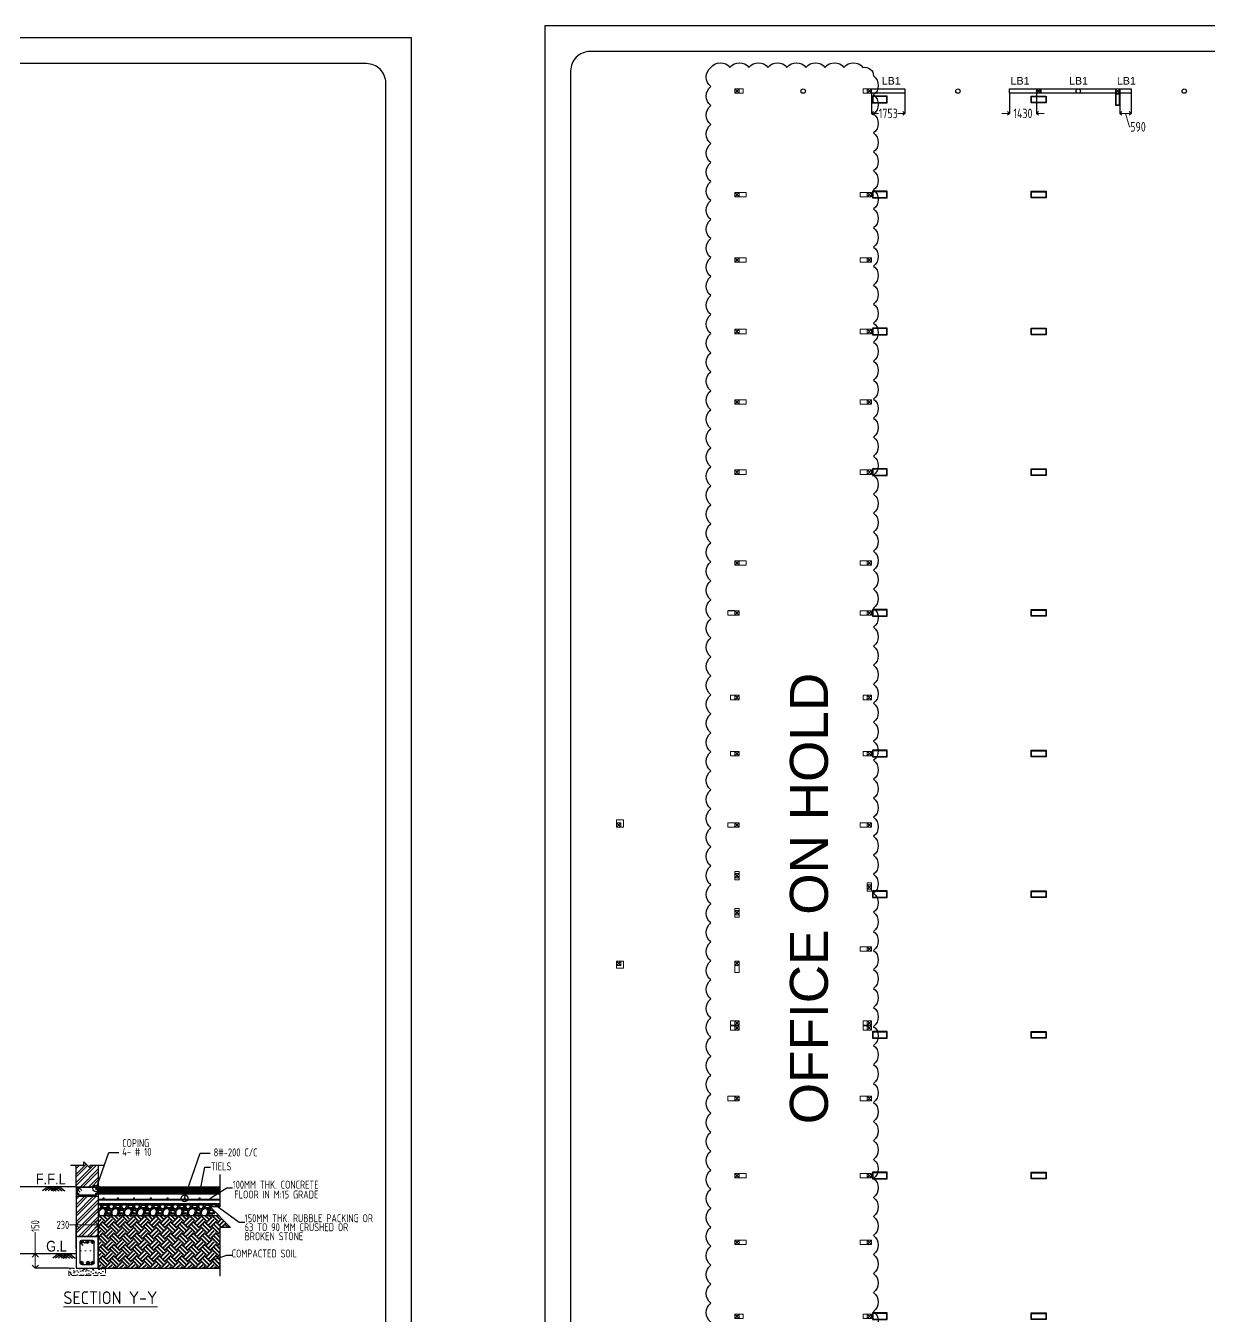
# Model space of a CAD drawing. Header units: inches. Extents: x -605 to 2991212, y -2872845 to 0.
# Drawn here: x 2567494 to 2629771, y -2684434 to -2616552 of the extents above; entities that cross this region are included whole.
import ezdxf
from ezdxf.enums import TextEntityAlignment as Align

# ---------------------------------------------------------------- set-up
doc = ezdxf.new("R2010")
doc.units = ezdxf.units.IN
doc.header["$LTSCALE"] = 600
doc.header["$MEASUREMENT"] = 0
doc.linetypes.add('DOT', pattern=[0.25, 0, -0.25])
doc.linetypes.add('HIDDEN', pattern=[0.375, 0.25, -0.125])
for name, color, linetype, lineweight in [('DIM', 251, 'Continuous', 0), ('L3', 3, 'Continuous', 25), ('L4', 4, 'Continuous', 30), ('L5', 10, 'Continuous', 40), ('PILE CAP', 3, 'Continuous', 25), ('PV_MASONRY', 10, 'Continuous', 0), ('rDIMension', 1, 'Continuous', 18), ('rPCC DASH', 9, 'HIDDEN', 15), ('rRCC 1', 3, 'Continuous', 25), ('rRCC 2', 40, 'Continuous', 15), ('rREINF 1', 1, 'Continuous', 25), ('rREINF 2', 4, 'Continuous', 25), ('rSHEET', 2, 'Continuous', 30), ('rTEXT 5', 6, 'Continuous', 40), ('TEXT7', 7, 'Continuous', 30), ('WALLS', 7, 'Continuous', 30)]:
    doc.layers.add(name, color=color, linetype=linetype, lineweight=lineweight)
doc.styles.add('DIM', font='geniso.shx', dxfattribs={"width": 0.85})
doc.styles.add('ROMANS', font='arial.ttf')
doc.styles.get("Standard").update_dxf_attribs({"font": 'arial.ttf'})
doc.styles.add('TEXT5', font='geniso.shx')
doc.dimstyles.new('DST-25$7', dxfattribs={"dimscale": 150, "dimtxt": 2.25, "dimasz": 2, "dimexe": 1.5, "dimexo": 1, "dimgap": 1, "dimtad": 1, "dimdec": 0, "dimlfac": 0.25, "dimzin": 0, "dimdsep": 46, "dimtxsty": 'ROMANS', "dimblk": 'DOT', "dimcen": 0.09, "dimdle": 1, "dimclrd": 1, "dimclre": 1, "dimclrt": 7, "dimadec": 0, "dimazin": 0, "dimtfac": 1, "dimtdec": 0, "dimtmove": 0, "dimatfit": 3, "dimfxl": 1, "dimtolj": 1, "dimtzin": 0, "dimarcsym": 0})
doc.dimstyles.new('ST-100', dxfattribs={"dimscale": 100, "dimtxt": 2.5, "dimasz": 2, "dimexe": 0.18, "dimexo": 0.0625, "dimgap": 0.2, "dimtad": 0, "dimdec": 0, "dimzin": 0, "dimdsep": 46, "dimtxsty": 'DIM', "dimblk": 'OPEN90', "dimcen": 0.09, "dimclrd": 256, "dimclrt": 7, "dimadec": 0, "dimazin": 0, "dimtfac": 1, "dimtdec": 0, "dimtofl": 0, "dimtmove": 0, "dimatfit": 3, "dimldrblk": 'OPEN90', "dimfxl": 1, "dimtolj": 1, "dimtzin": 0, "dimlwd": -1, "dimarcsym": 0})
doc.dimstyles.new('ST-25', dxfattribs={"dimscale": 100, "dimtxt": 2.5, "dimasz": 2, "dimexe": 0.18, "dimexo": 0.0625, "dimgap": 0.2, "dimtad": 0, "dimdec": 0, "dimlfac": 0.25, "dimzin": 0, "dimdsep": 46, "dimtxsty": 'DIM', "dimblk": 'OPEN90', "dimcen": 0.09, "dimclrd": 256, "dimclrt": 7, "dimadec": 0, "dimazin": 0, "dimtfac": 1, "dimtdec": 0, "dimtofl": 0, "dimtmove": 0, "dimatfit": 3, "dimldrblk": 'OPEN90', "dimfxl": 1, "dimtolj": 1, "dimtzin": 0, "dimlwd": -1, "dimarcsym": 0})

# ---------------------------------------------------------------- blocks, each defined once
blk = doc.blocks.new('CCGE4RC G')
at = {"color": 3, "linetype": 'ByBlock'}
for points in [[(2419338, -2479682), (2420108, -2479682), (2420108, -2479332), (2419338, -2479332)], [(2427683, -2479332), (2428483, -2479332), (2428483, -2479682), (2427683, -2479682)], [(2432118, -2479207), (2432118, -2479807), (2432368, -2479807), (2432368, -2479207)], [(2419338, -2484682), (2420108, -2484682), (2420108, -2484332), (2419338, -2484332)], [(2427683, -2484332), (2428483, -2484332), (2428483, -2484682), (2427683, -2484682)], [(2419338, -2491888), (2420108, -2491888), (2420108, -2491538), (2419338, -2491538)], [(2427683, -2491538), (2428483, -2491538), (2428483, -2491888), (2427683, -2491888)], [(2419338, -2499288), (2420108, -2499288), (2420108, -2498938), (2419338, -2498938)], [(2427683, -2498938), (2428483, -2498938), (2428483, -2499288), (2427683, -2499288)], [(2419338, -2506688), (2420108, -2506688), (2420108, -2506338), (2419338, -2506338)], [(2427683, -2506338), (2428483, -2506338), (2428483, -2506688), (2427683, -2506688)], [(2419338, -2514088), (2420108, -2514088), (2420108, -2513738), (2419338, -2513738)], [(2427683, -2513738), (2428483, -2513738), (2428483, -2514088), (2427683, -2514088)], [(2419338, -2521488), (2420108, -2521488), (2420108, -2521138), (2419338, -2521138)], [(2427683, -2521138), (2428483, -2521138), (2428483, -2521488), (2427683, -2521488)], [(2419338, -2528888), (2420108, -2528888), (2420108, -2528538), (2419338, -2528538)], [(2427683, -2528538), (2428483, -2528538), (2428483, -2528888), (2427683, -2528888)], [(2419338, -2536288), (2420108, -2536288), (2420108, -2535938), (2419338, -2535938)], [(2427683, -2535938), (2428483, -2535938), (2428483, -2536288), (2427683, -2536288)], [(2419338, -2543688), (2420108, -2543688), (2420108, -2543338), (2419338, -2543338)], [(2427683, -2543338), (2428483, -2543338), (2428483, -2543688), (2427683, -2543688)]]:
    blk.add_lwpolyline(points, close=True, dxfattribs=at)
at = {"color": 2, "linetype": 'ByBlock'}
for points in [[(2419363, -2479657), (2420083, -2479657), (2420083, -2479357), (2419363, -2479357)], [(2427708, -2479357), (2428458, -2479357), (2428458, -2479657), (2427708, -2479657)], [(2432143, -2479232), (2432143, -2479782), (2432343, -2479782), (2432343, -2479232)], [(2419363, -2484657), (2420083, -2484657), (2420083, -2484357), (2419363, -2484357)], [(2427708, -2484357), (2428458, -2484357), (2428458, -2484657), (2427708, -2484657)], [(2419363, -2491863), (2420083, -2491863), (2420083, -2491563), (2419363, -2491563)], [(2427708, -2491563), (2428458, -2491563), (2428458, -2491863), (2427708, -2491863)], [(2419363, -2499263), (2420083, -2499263), (2420083, -2498963), (2419363, -2498963)], [(2427708, -2498963), (2428458, -2498963), (2428458, -2499263), (2427708, -2499263)], [(2419363, -2506663), (2420083, -2506663), (2420083, -2506363), (2419363, -2506363)], [(2427708, -2506363), (2428458, -2506363), (2428458, -2506663), (2427708, -2506663)], [(2419363, -2514063), (2420083, -2514063), (2420083, -2513763), (2419363, -2513763)], [(2427708, -2513763), (2428458, -2513763), (2428458, -2514063), (2427708, -2514063)], [(2419363, -2521463), (2420083, -2521463), (2420083, -2521163), (2419363, -2521163)], [(2427708, -2521163), (2428458, -2521163), (2428458, -2521463), (2427708, -2521463)], [(2419363, -2528863), (2420083, -2528863), (2420083, -2528563), (2419363, -2528563)], [(2427708, -2528563), (2428458, -2528563), (2428458, -2528863), (2427708, -2528863)], [(2419363, -2536263), (2420083, -2536263), (2420083, -2535963), (2419363, -2535963)], [(2427708, -2535963), (2428458, -2535963), (2428458, -2536263), (2427708, -2536263)], [(2419363, -2543663), (2420083, -2543663), (2420083, -2543363), (2419363, -2543363)], [(2427708, -2543363), (2428458, -2543363), (2428458, -2543663), (2427708, -2543663)]]:
    blk.add_lwpolyline(points, close=True, dxfattribs=at)
at = {"color": 8, "linetype": 'ByBlock'}
for centre in [(2415688, -2479067), (2415688, -2479067), (2423833, -2479067), (2423833, -2479067), (2428083, -2479067), (2428083, -2479067), (2430163, -2479067), (2430163, -2479067), (2435743, -2479067), (2435743, -2479067)]:
    blk.add_circle(centre, 115, dxfattribs=at)
at = {"layer": 'PV_MASONRY'}
for p, q in [((2412318, -2520564), (2412088, -2520564)), ((2412318, -2522515), (2412088, -2522515))]:
    blk.add_line(p, q, dxfattribs=at)
at = {"layer": 'rRCC 2', "color": 6}
for p, q in [((2412088, -2478952), (2412318, -2479182)), ((2412088, -2479182), (2412318, -2478952)), ((2419288, -2478952), (2419058, -2479182)), ((2419288, -2479182), (2419058, -2478952)), ((2428198, -2478952), (2427968, -2479182)), ((2428198, -2479182), (2427968, -2478952)), ((2432358, -2478952), (2432128, -2479182)), ((2432358, -2479182), (2432128, -2478952)), ((2412088, -2484392), (2412318, -2484622)), ((2412088, -2484622), (2412318, -2484392)), ((2419288, -2484392), (2419058, -2484622)), ((2419288, -2484622), (2419058, -2484392)), ((2412088, -2487833), (2412318, -2488063)), ((2412088, -2488063), (2412318, -2487833)), ((2419288, -2487833), (2419058, -2488063)), ((2419288, -2488063), (2419058, -2487833)), ((2412088, -2491598), (2412318, -2491828)), ((2412088, -2491828), (2412318, -2491598)), ((2419288, -2491598), (2419058, -2491828)), ((2419288, -2491828), (2419058, -2491598)), ((2412088, -2495299), (2412318, -2495529)), ((2412088, -2495529), (2412318, -2495299)), ((2419288, -2495299), (2419058, -2495529)), ((2419288, -2495529), (2419058, -2495299)), ((2412088, -2498998), (2412318, -2499228)), ((2412088, -2499228), (2412318, -2498998)), ((2419288, -2498998), (2419058, -2499228)), ((2419288, -2499228), (2419058, -2498998)), ((2412088, -2503768), (2412318, -2503998)), ((2412088, -2503998), (2412318, -2503768)), ((2419288, -2503768), (2419058, -2503998)), ((2419288, -2503998), (2419058, -2503768)), ((2412088, -2506398), (2412318, -2506628)), ((2412088, -2506628), (2412318, -2506398)), ((2419288, -2506398), (2419058, -2506628)), ((2419288, -2506628), (2419058, -2506398)), ((2412088, -2510851), (2412318, -2511081)), ((2412088, -2511081), (2412318, -2510851)), ((2419288, -2510851), (2419058, -2511081)), ((2419288, -2511081), (2419058, -2510851)), ((2412088, -2513798), (2412318, -2514028)), ((2412088, -2514028), (2412318, -2513798)), ((2419288, -2513798), (2419058, -2514028)), ((2419288, -2514028), (2419058, -2513798)), ((2405858, -2517552), (2406088, -2517782)), ((2405858, -2517782), (2406088, -2517552)), ((2412088, -2517552), (2412318, -2517782)), ((2412088, -2517782), (2412318, -2517552)), ((2419288, -2517552), (2419058, -2517782)), ((2419288, -2517782), (2419058, -2517552)), ((2412318, -2520454), (2412088, -2520224)), ((2412088, -2520454), (2412318, -2520224)), ((2419288, -2521047), (2419058, -2520817)), ((2419058, -2521047), (2419288, -2520817)), ((2412318, -2522405), (2412088, -2522175)), ((2412088, -2522405), (2412318, -2522175)), ((2419288, -2524082), (2419058, -2524312)), ((2419288, -2524312), (2419058, -2524082)), ((2405858, -2525058), (2406088, -2524828)), ((2405858, -2524828), (2406088, -2525058)), ((2412318, -2524828), (2412088, -2525058)), ((2412088, -2524828), (2412318, -2525058)), ((2412088, -2527973), (2412318, -2528203)), ((2412088, -2528203), (2412318, -2527973)), ((2412088, -2528243), (2412318, -2528473)), ((2412088, -2528473), (2412318, -2528243)), ((2419288, -2527973), (2419058, -2528203)), ((2419288, -2528203), (2419058, -2527973)), ((2419288, -2528243), (2419058, -2528473)), ((2419288, -2528473), (2419058, -2528243)), ((2412088, -2531945), (2412318, -2532175)), ((2412088, -2532175), (2412318, -2531945)), ((2419288, -2531945), (2419058, -2532175)), ((2419288, -2532175), (2419058, -2531945)), ((2412088, -2535998), (2412318, -2536228)), ((2412088, -2536228), (2412318, -2535998)), ((2419288, -2535998), (2419058, -2536228)), ((2419288, -2536228), (2419058, -2535998)), ((2412088, -2539509), (2412318, -2539739)), ((2412088, -2539739), (2412318, -2539509)), ((2419288, -2539509), (2419058, -2539739)), ((2419288, -2539739), (2419058, -2539509)), ((2412088, -2543398), (2412318, -2543628)), ((2412088, -2543628), (2412318, -2543398)), ((2419288, -2543398), (2419058, -2543628)), ((2419288, -2543628), (2419058, -2543398))]:
    blk.add_line(p, q, dxfattribs=at)
for points in [[(2412088, -2479182), (2412088, -2478952), (2412538, -2478952), (2412538, -2479182)], [(2412088, -2478952), (2412318, -2478952), (2412318, -2479182), (2412088, -2479182)], [(2419288, -2479182), (2419288, -2478952), (2418838, -2478952), (2418838, -2479182)], [(2419288, -2478952), (2419058, -2478952), (2419058, -2479182), (2419288, -2479182)], [(2428198, -2478952), (2427968, -2478952), (2427968, -2479182), (2428198, -2479182)], [(2432358, -2478952), (2432128, -2478952), (2432128, -2479182), (2432358, -2479182)], [(2412088, -2484622), (2412088, -2484392), (2412688, -2484392), (2412688, -2484622)], [(2412088, -2484392), (2412318, -2484392), (2412318, -2484622), (2412088, -2484622)], [(2419288, -2484622), (2419288, -2484392), (2418688, -2484392), (2418688, -2484622)], [(2419288, -2484392), (2419058, -2484392), (2419058, -2484622), (2419288, -2484622)], [(2412088, -2488063), (2412088, -2487833), (2412688, -2487833), (2412688, -2488063)], [(2412088, -2487833), (2412318, -2487833), (2412318, -2488063), (2412088, -2488063)], [(2419288, -2488063), (2419288, -2487833), (2418688, -2487833), (2418688, -2488063)], [(2419288, -2487833), (2419058, -2487833), (2419058, -2488063), (2419288, -2488063)], [(2412088, -2491828), (2412088, -2491598), (2412688, -2491598), (2412688, -2491828)], [(2412088, -2491598), (2412318, -2491598), (2412318, -2491828), (2412088, -2491828)], [(2419288, -2491828), (2419288, -2491598), (2418688, -2491598), (2418688, -2491828)], [(2419288, -2491598), (2419058, -2491598), (2419058, -2491828), (2419288, -2491828)], [(2412088, -2495529), (2412088, -2495299), (2412688, -2495299), (2412688, -2495529)], [(2412088, -2495299), (2412318, -2495299), (2412318, -2495529), (2412088, -2495529)], [(2419288, -2495529), (2419288, -2495299), (2418688, -2495299), (2418688, -2495529)], [(2419288, -2495299), (2419058, -2495299), (2419058, -2495529), (2419288, -2495529)], [(2412088, -2499228), (2412088, -2498998), (2412688, -2498998), (2412688, -2499228)], [(2412088, -2498998), (2412318, -2498998), (2412318, -2499228), (2412088, -2499228)], [(2419288, -2499228), (2419288, -2498998), (2418688, -2498998), (2418688, -2499228)], [(2419288, -2498998), (2419058, -2498998), (2419058, -2499228), (2419288, -2499228)], [(2412088, -2503998), (2412088, -2503768), (2412688, -2503768), (2412688, -2503998)], [(2412088, -2503768), (2412318, -2503768), (2412318, -2503998), (2412088, -2503998)], [(2419288, -2503998), (2419288, -2503768), (2418688, -2503768), (2418688, -2503998)], [(2419288, -2503768), (2419058, -2503768), (2419058, -2503998), (2419288, -2503998)], [(2411718, -2506628), (2411718, -2506398), (2412318, -2506398), (2412318, -2506628)], [(2412088, -2506398), (2412318, -2506398), (2412318, -2506628), (2412088, -2506628)], [(2419288, -2506628), (2419288, -2506398), (2418688, -2506398), (2418688, -2506628)], [(2419288, -2506398), (2419058, -2506398), (2419058, -2506628), (2419288, -2506628)], [(2411868, -2511081), (2411868, -2510851), (2412318, -2510851), (2412318, -2511081)], [(2412088, -2510851), (2412318, -2510851), (2412318, -2511081), (2412088, -2511081)], [(2419288, -2511081), (2419288, -2510851), (2418838, -2510851), (2418838, -2511081)], [(2419288, -2510851), (2419058, -2510851), (2419058, -2511081), (2419288, -2511081)], [(2411868, -2514028), (2411868, -2513798), (2412318, -2513798), (2412318, -2514028)], [(2412088, -2513798), (2412318, -2513798), (2412318, -2514028), (2412088, -2514028)], [(2419288, -2514028), (2419288, -2513798), (2418838, -2513798), (2418838, -2514028)], [(2419288, -2513798), (2419058, -2513798), (2419058, -2514028), (2419288, -2514028)], [(2405858, -2517402), (2405858, -2517782), (2406238, -2517782), (2406238, -2517402)], [(2405858, -2517552), (2406088, -2517552), (2406088, -2517782), (2405858, -2517782)], [(2411718, -2517782), (2411718, -2517552), (2412318, -2517552), (2412318, -2517782)], [(2412088, -2517552), (2412318, -2517552), (2412318, -2517782), (2412088, -2517782)], [(2419288, -2517782), (2419288, -2517552), (2418688, -2517552), (2418688, -2517782)], [(2419288, -2517552), (2419058, -2517552), (2419058, -2517782), (2419288, -2517782)], [(2412088, -2520564), (2412318, -2520564), (2412318, -2520114), (2412088, -2520114)], [(2412318, -2520454), (2412318, -2520224), (2412088, -2520224), (2412088, -2520454)], [(2419058, -2520707), (2419288, -2520707), (2419288, -2521157), (2419058, -2521157)], [(2419288, -2521047), (2419288, -2520817), (2419058, -2520817), (2419058, -2521047)], [(2412088, -2522515), (2412318, -2522515), (2412318, -2522065), (2412088, -2522065)], [(2412318, -2522405), (2412318, -2522175), (2412088, -2522175), (2412088, -2522405)], [(2419288, -2524312), (2419288, -2524082), (2418688, -2524082), (2418688, -2524312)], [(2419288, -2524082), (2419058, -2524082), (2419058, -2524312), (2419288, -2524312)], [(2405858, -2525058), (2406088, -2525058), (2406088, -2524828), (2405858, -2524828)], [(2405858, -2525208), (2405858, -2524828), (2406238, -2524828), (2406238, -2525208)], [(2412088, -2524828), (2412318, -2524828), (2412318, -2525428), (2412088, -2525428)], [(2412318, -2524828), (2412318, -2525058), (2412088, -2525058), (2412088, -2524828)], [(2411868, -2528203), (2411868, -2527973), (2412318, -2527973), (2412318, -2528203)], [(2411868, -2528473), (2411868, -2528243), (2412318, -2528243), (2412318, -2528473)], [(2412088, -2527973), (2412318, -2527973), (2412318, -2528203), (2412088, -2528203)], [(2412088, -2528243), (2412318, -2528243), (2412318, -2528473), (2412088, -2528473)], [(2419288, -2528203), (2419288, -2527973), (2418838, -2527973), (2418838, -2528203)], [(2419288, -2528473), (2419288, -2528243), (2418838, -2528243), (2418838, -2528473)], [(2419288, -2527973), (2419058, -2527973), (2419058, -2528203), (2419288, -2528203)], [(2419288, -2528243), (2419058, -2528243), (2419058, -2528473), (2419288, -2528473)], [(2411718, -2532175), (2411718, -2531945), (2412318, -2531945), (2412318, -2532175)], [(2412088, -2531945), (2412318, -2531945), (2412318, -2532175), (2412088, -2532175)], [(2419288, -2532175), (2419288, -2531945), (2418688, -2531945), (2418688, -2532175)], [(2419288, -2531945), (2419058, -2531945), (2419058, -2532175), (2419288, -2532175)], [(2412088, -2536228), (2412088, -2535998), (2412688, -2535998), (2412688, -2536228)], [(2412088, -2535998), (2412318, -2535998), (2412318, -2536228), (2412088, -2536228)], [(2419288, -2536228), (2419288, -2535998), (2418688, -2535998), (2418688, -2536228)], [(2419288, -2535998), (2419058, -2535998), (2419058, -2536228), (2419288, -2536228)], [(2412088, -2539739), (2412088, -2539509), (2412688, -2539509), (2412688, -2539739)], [(2412088, -2539509), (2412318, -2539509), (2412318, -2539739), (2412088, -2539739)], [(2419288, -2539739), (2419288, -2539509), (2418688, -2539509), (2418688, -2539739)], [(2419288, -2539509), (2419058, -2539509), (2419058, -2539739), (2419288, -2539739)], [(2412088, -2543628), (2412088, -2543398), (2412538, -2543398), (2412538, -2543628)], [(2412088, -2543398), (2412318, -2543398), (2412318, -2543628), (2412088, -2543628)], [(2419288, -2543628), (2419288, -2543398), (2418838, -2543398), (2418838, -2543628)], [(2419288, -2543398), (2419058, -2543398), (2419058, -2543628), (2419288, -2543628)]]:
    blk.add_lwpolyline(points, close=True, dxfattribs=at)
at = {"layer": 'WALLS', "linetype": 'ByBlock'}
blk.add_line((2412088, -2506398), (2411718, -2506398), dxfattribs=at)
blk = doc.blocks.new('_Open90')
at = {"color": 0, "linetype": 'ByBlock', "lineweight": -2}
for p, q in [((0, 0), (-1, 0)), ((-0.5, 0.5), (0, 0)), ((0, 0), (-0.5, -0.5))]:
    blk.add_line(p, q, dxfattribs=at)
blk = doc.blocks.new('*D1942')
at = {"layer": 'Defpoints', "color": 0}
for p in [(2613589, -2347856), (2613084, -2348305), (2614133, -2348305)]:
    blk.add_point(p, dxfattribs=at)
at = {"layer": 'rDIMension'}
for p, q in [((2613084, -2347856), (2613084, -2347175)), ((2613084, -2348056), (2613084, -2348105))]:
    blk.add_line(p, q, dxfattribs=at)
at = {"layer": 'rDIMension', "color": 0, "lineweight": -2}
for p, q in [((2613583, -2347856), (2613066, -2347856)), ((2614127, -2348305), (2613066, -2348305))]:
    blk.add_line(p, q, dxfattribs=at)
at = {"layer": 'rDIMension', "xscale": 200, "yscale": 200, "zscale": 200}
for p, rotation in [((2613084, -2347856), 90), ((2613084, -2348305), 270)]:
    blk.add_blockref('_Open90', p, dxfattribs=dict(at, rotation=rotation))
at = {"layer": 'rDIMension', "color": 7, "insert": (2613084, -2346985), "char_height": 250, "attachment_point": 5, "rotation": 90, "style": 'DIM'}
blk.add_mtext('\\A1;150', dxfattribs=at)
blk = doc.blocks.new('*D1943')
at = {"layer": 'Defpoints', "color": 0}
for p in [(2614358, -2346948), (2614358, -2347692), (2615048, -2347692)]:
    blk.add_point(p, dxfattribs=at)
at = {"layer": 'rDIMension'}
for p, q in [((2614358, -2346948), (2614158, -2346948)), ((2614848, -2346948), (2614558, -2346948))]:
    blk.add_line(p, q, dxfattribs=at)
at = {"layer": 'rDIMension', "color": 0, "lineweight": -2}
for p, q in [((2614358, -2347686), (2614358, -2346930)), ((2615048, -2347686), (2615048, -2346930))]:
    blk.add_line(p, q, dxfattribs=at)
at = {"layer": 'rDIMension', "xscale": 200, "yscale": 200, "zscale": 200, "rotation": 180}
blk.add_blockref('_Open90', (2614358, -2346948), dxfattribs=at)
at = {"layer": 'rDIMension', "xscale": 200, "yscale": 200, "zscale": 200}
blk.add_blockref('_Open90', (2615048, -2346948), dxfattribs=at)
at = {"layer": 'rDIMension', "color": 7, "insert": (2613947, -2346948), "char_height": 250, "attachment_point": 5, "style": 'DIM'}
blk.add_mtext('\\A1;230', dxfattribs=at)
blk = doc.blocks.new('*D1944')
at = {"layer": 'Defpoints', "color": 0}
for p in [(2612208, -2345756), (2614358, -2345756), (2612425, -2347856)]:
    blk.add_point(p, dxfattribs=at)
at = {"layer": 'rDIMension', "color": 0, "lineweight": -2}
for p, q in [((2614352, -2345756), (2612190, -2345756)), ((2612419, -2347856), (2612190, -2347856))]:
    blk.add_line(p, q, dxfattribs=at)
at = {"layer": 'rDIMension'}
for p, q in [((2612208, -2345956), (2612208, -2346255)), ((2612208, -2347656), (2612208, -2347357))]:
    blk.add_line(p, q, dxfattribs=at)
at = {"layer": 'rDIMension', "xscale": 200, "yscale": 200, "zscale": 200}
for p, rotation in [((2612208, -2345756), 90), ((2612208, -2347856), 270)]:
    blk.add_blockref('_Open90', p, dxfattribs=dict(at, rotation=rotation))
at = {"layer": 'rDIMension', "color": 7, "insert": (2612208, -2346806), "char_height": 250, "attachment_point": 5, "rotation": 90, "style": 'DIM'}
blk.add_mtext('\\A1;AS REQD', dxfattribs=at)
blk = doc.blocks.new('_Dot')
at = {"color": 0, "linetype": 'ByBlock', "lineweight": -2}
blk.add_line((-0.5, 0), (-1, 0), dxfattribs=at)
at = {"color": 0, "linetype": 'ByBlock', "const_width": 0.5}
blk.add_lwpolyline([(-0.25, 0, 1), (0.25, 0, 1)], format="xyb", close=True, dxfattribs=at)
blk = doc.blocks.new('*D1949')
at = {"layer": 'Defpoints', "color": 0}
for p in [(2619253, -2620103), (2620683, -2620103), (2620683, -2621160)]:
    blk.add_point(p, dxfattribs=at)
at = {"layer": 'rDIMension', "color": 0, "linetype": 'ByBlock', "lineweight": -2}
for p, q in [((2619253, -2620103), (2619253, -2621160)), ((2620683, -2620103), (2620683, -2621160))]:
    blk.add_line(p, q, dxfattribs=at)
at = {"layer": 'rDIMension'}
for p, q in [((2619053, -2621160), (2618853, -2621160)), ((2620883, -2621160), (2621083, -2621160))]:
    blk.add_line(p, q, dxfattribs=at)
at = {"layer": 'rDIMension', "xscale": 200, "yscale": 200, "zscale": 200}
blk.add_blockref('_Open90', (2619253, -2621160), dxfattribs=at)
at = {"layer": 'rDIMension', "xscale": 200, "yscale": 200, "zscale": 200, "rotation": 180}
blk.add_blockref('_Open90', (2620683, -2621160), dxfattribs=at)
at = {"layer": 'rDIMension', "color": 7, "insert": (2619968, -2621160), "char_height": 500, "attachment_point": 5, "style": 'DIM'}
blk.add_mtext('\\A1;1430', dxfattribs=at)
blk = doc.blocks.new('*D1950')
at = {"layer": 'Defpoints', "color": 0}
for p in [(2625073, -2619873), (2625663, -2619873), (2625663, -2621160)]:
    blk.add_point(p, dxfattribs=at)
at = {"layer": 'rDIMension', "color": 0, "linetype": 'ByBlock', "lineweight": -2}
for p, q in [((2625073, -2619873), (2625073, -2621160)), ((2625663, -2619873), (2625663, -2621160))]:
    blk.add_line(p, q, dxfattribs=at)
at = {"layer": 'rDIMension'}
for p, q in [((2625273, -2621160), (2625463, -2621160)), ((2625580, -2621866), (2625368, -2621160)), ((2625620, -2621866), (2625580, -2621866))]:
    blk.add_line(p, q, dxfattribs=at)
at = {"layer": 'rDIMension', "xscale": 200, "yscale": 200, "zscale": 200, "rotation": 180}
blk.add_blockref('_Open90', (2625073, -2621160), dxfattribs=at)
at = {"layer": 'rDIMension', "xscale": 200, "yscale": 200, "zscale": 200}
blk.add_blockref('_Open90', (2625663, -2621160), dxfattribs=at)
at = {"layer": 'rDIMension', "color": 7, "insert": (2626023, -2621866), "char_height": 500, "attachment_point": 5, "style": 'DIM'}
blk.add_mtext('\\A1;590', dxfattribs=at)
blk = doc.blocks.new('*D1956')
at = {"layer": 'Defpoints', "color": 0}
for p in [(2612003, -2620103), (2613756, -2620103), (2612003, -2621160)]:
    blk.add_point(p, dxfattribs=at)
at = {"layer": 'rDIMension', "color": 0, "linetype": 'ByBlock', "lineweight": -2}
for p, q in [((2612003, -2620103), (2612003, -2621160)), ((2613756, -2620103), (2613756, -2621160))]:
    blk.add_line(p, q, dxfattribs=at)
at = {"layer": 'rDIMension'}
for p, q in [((2612203, -2621160), (2612371, -2621160)), ((2613556, -2621160), (2613388, -2621160))]:
    blk.add_line(p, q, dxfattribs=at)
at = {"layer": 'rDIMension', "xscale": 200, "yscale": 200, "zscale": 200, "rotation": 180}
blk.add_blockref('_Open90', (2612003, -2621160), dxfattribs=at)
at = {"layer": 'rDIMension', "xscale": 200, "yscale": 200, "zscale": 200}
blk.add_blockref('_Open90', (2613756, -2621160), dxfattribs=at)
at = {"layer": 'rDIMension', "color": 7, "insert": (2612880, -2621160), "char_height": 500, "attachment_point": 5, "style": 'DIM'}
blk.add_mtext('\\A1;1753', dxfattribs=at)
blk = doc.blocks.new('YY')
at = {"linetype": 'ByBlock', "transparency": 33554559}
h = blk.add_hatch(dxfattribs=at)
h.set_pattern_fill('ANSI31', color=256, scale=300, angle=45)
h.set_pattern_definition([(90, (2615048.454, -2345980.938), (-37.5, 2e-15), [])])
h.paths.add_polyline_path([(2615048.5, -2345755.9), (2615048.5, -2345980.9), (2618855.9, -2345980.9), (2618855.9, -2345755.9)])
at = {"layer": 'L5', "lineweight": -3}
h = blk.add_hatch(dxfattribs=at)
h.set_pattern_fill('ANSI32', scale=500)
h.set_pattern_definition([(45, (-1343811.37, -1918079.1), (-132.5825215, 132.5825215), []), (45, (-1343722.98, -1918079.1), (-132.5825215, 132.5825215), [])])
h.paths.add_polyline_path([(2615048.5, -2345755.9), (2614358.5, -2345755.9), (2614358.5, -2345079.5), (2614603.6, -2345079.5), (2614603.6, -2344979.7), (2614803.3, -2345179.4), (2614803.3, -2345079.5), (2615048.5, -2345079.5)])
h = blk.add_hatch(dxfattribs=at)
h.set_pattern_fill('ANSI32', scale=500)
h.set_pattern_definition([(45, (-1476592.72, -1928789.9), (-132.5825215, 132.5825215), []), (45, (-1476504.34, -1928789.9), (-132.5825215, 132.5825215), [])])
h.paths.add_polyline_path([(2614358.5, -2346055.9), (2615048.5, -2346055.9), (2615048.5, -2347310.3), (2614358.5, -2347310.3)])
at = {"layer": 'L5'}
h = blk.add_hatch(dxfattribs=at)
h.set_pattern_fill('GRAVEL', scale=400)
h.set_pattern_definition([(228.0127875, (2221079.77, -2386133.985), (-3200, -3600), [53.8144, -5327.6352]), (184.9697407, (2221043.77, -2386173.985), (4800, 400), [92.3472, -9142.3699]), (132.510447, (2220951.77, -2386181.985), (4000, -4400), [65.1152, -6446.41304]), (267.273689, (2220795.77, -2386281.985), (400, 8000), [84.0952, -8325.4232]), (292.833654, (2220791.77, -2386365.985), (-2000, 4800), [82.462, -8163.74925]), (357.273689, (2220823.77, -2386441.985), (-8000, 400), [84.0952, -8325.4232]), (37.6942405, (2220907.77, -2386445.985), (-5200, -4000), [111.2116, -11009.93942]), (72.2553284, (2220995.77, -2386377.985), (2800, 8800), [104.9952, -10394.5286]), (121.4295656, (2221027.77, -2386277.985), (-3200, 5200), [84.38, -8353.62924]), (175.236358, (2220983.77, -2386205.985), (4400, -400), [96.3328, -4720.30503]), (222.3974378, (2220887.771, -2386197.985), (-4800, -4400), [124.5792, -12333.35]), (138.814075, (2221191.77, -2386285.985), (-2800, 2400), [42.5204, -4209.53793]), (171.4692344, (2221159.77, -2386257.985), (5200, -800), [80.8948, -8008.60457]), (225, (2221079.77, -2386245.99), (-4e-14, -400), [56.5684, -509.11702]), (203.19859, (2221051.77, -2386197.985), (2000, 800), [30.4632, -3015.84604]), (291.80141, (2221023.77, -2386209.985), (-400, 1200), [43.0812, -2110.98472]), (30.963757, (2221039.77, -2386249.985), (1200, 800), [69.9716, -2262.40916]), (161.56505, (2221099.77, -2386213.99), (800, -400), [50.5964, -1214.31466]), (16.3895403, (2220791.77, -2386209.985), (4000, 1200), [70.88, -7017.13806]), (70.346176, (2220859.77, -2386189.985), (-1600, -4400), [59.4644, -5886.9631]), (293.19859, (2221099.77, -2386133.985), (-800, 2000), [60.926, -2985.38324]), (343.6104597, (2221123.77, -2386189.985), (-4000, 1200), [70.88, -7017.13806]), (339.443955, (2220791.77, -2386457.985), (-2000, 800), [68.352, -3349.2495]), (294.7751406, (2220855.77, -2386481.985), (-2000, 4400), [57.2712, -5669.85723]), (66.80141, (2221103.77, -2386533.985), (800, 2000), [60.926, -2985.38324]), (17.3540246, (2221127.77, -2386477.985), (-5200, -1600), [67.0524, -6638.16945]), (69.443955, (2220907.77, -2386533.985), (-800, -2000), [34.176, -3383.4255]), (101.309932, (2221079.77, -2386533.985), (-400, 1600), [20.396, -2019.2118]), (165.963757, (2221075.77, -2386513.985), (1200, -400), [82.462, -1566.78025]), (186.009006, (2220995.77, -2386493.985), (4000, 400), [76.42, -7565.56927]), (303.690068, (2221039.77, -2386285.99), (-400, 800), [57.6888, -1384.5317]), (353.1572266, (2221071.77, -2386333.985), (6800, -800), [100.7176, -9971.02505]), (60.945396, (2221171.77, -2386345.985), (-1600, -2800), [41.1824, -4077.06966]), (90, (2221191.77, -2386310), (-400, 400), [24, -376]), (120.256437, (2220987.77, -2386481.985), (1600, -2800), [55.5696, -5501.408]), (48.0127875, (2220959.77, -2386433.985), (3200, 3600), [107.6288, -5273.8208]), (0, (2221031.77, -2386354), (400, 400), [104, -296]), (325.3048465, (2221135.77, -2386353.985), (4000, -2800), [63.2456, -6261.30972]), (254.054604, (2221187.77, -2386389.985), (-400, -1600), [58.2408, -2853.80316]), (207.6459754, (2221171.77, -2386445.985), (-7600, -4000), [94.826, -9387.78967]), (175.4260787, (2221087.77, -2386489.985), (-5200, 400), [100.3196, -9931.62936])])
h.paths.add_polyline_path([(2615048.5, -2346622.4), (2615048.5, -2346651.7), (2618585, -2346651.7), (2618547.1, -2346613.7), (2618772.1, -2346613.7), (2618547.1, -2346388.7), (2618855.9, -2346388.7), (2618855.9, -2346280.9), (2615048.5, -2346280.9)])
h = blk.add_hatch(dxfattribs=at)
h.set_pattern_fill('EARTH', scale=1000, angle=45)
h.set_pattern_definition([(45, (2220791.77, -2386308.99), (0, 353.55339), [250, -250]), (45, (2220725.48, -2386242.7), (0, 353.55339), [250, -250]), (45, (2220659.2, -2386176.4), (0, 353.55339), [250, -250]), (135, (2220659.2, -2386132.2), (-353.55339, 3e-14), [250, -250]), (135, (2220725.48, -2386065.92), (-353.55339, 3e-14), [250, -250]), (135, (2220791.77, -2385999.63), (-353.55339, 3e-14), [250, -250])])
h.paths.add_polyline_path([(2615048.5, -2346651.7), (2618810, -2346651.7), (2619188.7, -2347030.4), (2618855.9, -2347030.4), (2618855.9, -2348305), (2615048.5, -2348305)])
at = {"layer": 'rPCC DASH'}
h = blk.add_hatch(dxfattribs=at)
h.set_pattern_fill('AR-CONC', color=256, scale=37.574257)
h.set_pattern_definition([(50, (2452387.77, -2384213.65), (269.5052, -23.57865), [28.1807, -309.98762]), (355, (2452387.77, -2384213.65), (-52.1348, 282.6306), [22.54455, -247.9901]), (100.45144, (2452410.23, -2384215.62), (217.3704, 259.05196), [23.9499, -263.44894]), (46.1842, (2452387.77, -2384138.5), (401.008, -62.19264), [42.271, -464.9814]), (96.63564, (2452421.2, -2384143.7), (351.1923, 366.0178), [35.9249, -395.1736]), (351.18416, (2452387.77, -2384138.5), (351.1923, 366.0178), [33.8168, -371.9851]), (21, (2452425.35, -2384157.29), (224.2834, -151.28106), [28.1807, -309.98762]), (326, (2452425.35, -2384157.3), (91.42393, 272.46974), [22.54455, -247.9901]), (71.45144, (2452444.04, -2384169.9), (315.7073, 121.1887), [23.9499, -263.44894]), (37.5, (2452387.77, -2384213.65), (4.568975, 125.082394), [0, -244.98416, 0, -251.74752, 0, -248.92946]), (7.5, (2452387.77, -2384213.65), (98.84643, 148.19727), [0, -143.53366, 0, -239.34802, 0, -94.875]), (327.5, (2452303.98, -2384213.65), (200.579816, -8.474826), [0, -93.93564, 0, -293.07921, 0, -388.89356]), (317.5, (2452266.41, -2384213.65), (219.12787, 37.6137), [0, -122.11634, 0, -194.63465, 0, -276.1708])])
h.paths.add_polyline_path([(2615273.9, -2348305), (2614133, -2348305), (2614133, -2348530.4), (2615273.9, -2348530.4)])
at = {"layer": 'rREINF 2'}
h = blk.add_hatch(color=256, dxfattribs=at)
h.dxf.hatch_style = 1
h.paths.add_polyline_path([(2614576.1, -2347480.3, 1), (2614485.9, -2347480.3, 1)])
h = blk.add_hatch(color=256, dxfattribs=at)
h.dxf.hatch_style = 1
h.paths.add_polyline_path([(2614758.5, -2347480.3, 1), (2614668.3, -2347480.3, 1)])
h = blk.add_hatch(color=256, dxfattribs=at)
h.dxf.hatch_style = 1
h.paths.add_polyline_path([(2614919.6, -2347480.3, 1), (2614829.4, -2347480.3, 1)])
h = blk.add_hatch(color=256, dxfattribs=at)
h.dxf.hatch_style = 1
h.paths.add_polyline_path([(2614576.1, -2348130.4, 1), (2614485.9, -2348130.4, 1)])
h = blk.add_hatch(color=256, dxfattribs=at)
h.dxf.hatch_style = 1
h.paths.add_polyline_path([(2614775.9, -2348130.4, 1), (2614685.7, -2348130.4, 1)])
h = blk.add_hatch(color=256, dxfattribs=at)
h.dxf.hatch_style = 1
h.paths.add_polyline_path([(2614919.6, -2348130.4, 1), (2614829.4, -2348130.4, 1)])
at = {"layer": 'DIM', "color": 4, "linetype": 'DOT'}
blk.add_line((2614358.5, -2347759.3), (2615048.5, -2347759.3), dxfattribs=at)
at = {"layer": 'L3'}
for p, q in [((2614803.3, -2345179.4), (2614603.6, -2344979.7)), ((2614603.6, -2345079.5), (2614603.6, -2344979.7)), ((2614186, -2345079.5), (2614603.6, -2345079.5)), ((2614358.5, -2345755.9), (2614358.5, -2345079.5)), ((2614803.3, -2345079.5), (2615221, -2345079.5)), ((2614803.3, -2345179.4), (2614803.3, -2345079.5)), ((2615048.5, -2345079.5), (2615048.5, -2345755.9)), ((2618855.9, -2345371), (2618855.9, -2346388.7)), ((2614358.5, -2345755.9), (2614358.5, -2348305)), ((2614358.5, -2345755.9), (2615048.5, -2345755.9)), ((2615048.5, -2345755.9), (2615048.5, -2348305)), ((2615048.5, -2345755.9), (2618855.9, -2345755.9)), ((2614358.5, -2346055.9), (2615048.5, -2346055.9)), ((2615048.5, -2345980.9), (2618855.9, -2345980.9)), ((2615048.5, -2346280.9), (2618855.9, -2346280.9)), ((2615048.5, -2346651.7), (2618810, -2346651.7)), ((2618855.9, -2346388.7), (2618547.1, -2346388.7)), ((2618547.1, -2346388.7), (2619188.7, -2347030.4)), ((2619188.7, -2347030.4), (2618855.9, -2347030.4)), ((2618855.9, -2347030.4), (2618855.9, -2348548.4)), ((2614358.5, -2347310.3), (2615048.5, -2347310.3)), ((2615048.5, -2348305), (2618855.9, -2348305))]:
    blk.add_line(p, q, dxfattribs=at)
at = {"layer": 'L4', "const_width": 35}
for points in [[(2614413.1, -2345816.8, 1), (2614448.1, -2345816.8, 1)], [(2614968.7, -2345820.8, 1), (2615003.7, -2345820.8, 1)], [(2614409.9, -2345976.1, 1), (2614444.9, -2345976.1, 1)], [(2614967.7, -2345976.1, 1), (2615002.7, -2345976.1, 1)], [(2615200.6, -2346119.4, 1), (2615235.6, -2346119.4, 1)], [(2615647.5, -2346119.4, 1), (2615682.5, -2346119.4, 1)], [(2616149.8, -2346119.4, 1), (2616184.8, -2346119.4, 1)], [(2616677.6, -2346119.4, 1), (2616712.6, -2346119.4, 1)], [(2617201.1, -2346119.4, 1), (2617236.1, -2346119.4, 1)], [(2617733.2, -2346119.4, 1), (2617768.2, -2346119.4, 1)], [(2618201.4, -2346119.4, 1), (2618236.4, -2346119.4, 1)]]:
    blk.add_lwpolyline(points, format="xyb", close=True, dxfattribs=at)
at = {"layer": 'L5', "lineweight": -3}
for p, q in [((2613484.2, -2345755.9), (2613313.6, -2345884.9)), ((2613567.9, -2345755.9), (2613397.3, -2345884.9)), ((2613479.1, -2345755.9), (2613649.7, -2345884.9)), ((2613656.6, -2345755.9), (2613486.1, -2345884.9)), ((2613567.9, -2345755.9), (2613738.4, -2345884.9)), ((2613753.7, -2345755.9), (2613583.2, -2345884.9)), ((2613665, -2345755.9), (2613835.6, -2345884.9)), ((2613842.5, -2345755.9), (2613671.9, -2345884.9)), ((2613753.7, -2345755.9), (2613924.3, -2345884.9)), ((2613837.5, -2345755.9), (2614008, -2345884.9)), ((2614396.9, -2345833.5), (2614487.1, -2345924)), ((2614449.4, -2345785.9), (2614539.6, -2345876.3)), ((2613806.4, -2347855.9), (2613635.9, -2347984.9)), ((2613890.2, -2347855.9), (2613719.6, -2347984.9)), ((2613801.4, -2347855.9), (2613972, -2347984.9)), ((2613978.9, -2347855.9), (2613808.4, -2347984.9)), ((2613890.2, -2347855.9), (2614060.7, -2347984.9)), ((2614076, -2347855.9), (2613905.5, -2347984.9)), ((2613987.3, -2347855.9), (2614157.8, -2347984.9)), ((2614164.8, -2347855.9), (2613994.2, -2347984.9)), ((2614076, -2347855.9), (2614246.6, -2347984.9)), ((2614159.8, -2347855.9), (2614330.3, -2347984.9))]:
    blk.add_line(p, q, dxfattribs=at)
at = {"layer": 'L5'}
blk.add_line((2615048.5, -2346155), (2618855.9, -2346155), dxfattribs=at)
at = {"layer": 'L5', "color": 2, "lineweight": -3}
blk.add_line((2614358.5, -2347855.9), (2612509.1, -2347855.9), dxfattribs=at)
at = {"layer": 'L5', "lineweight": -3}
blk.add_lwpolyline([(2614439.5, -2346014.6), (2614976.5, -2346014.6, 0.4142136), (2615026.5, -2345964.6), (2615026.5, -2345829.2, 0.4142136), (2614976.5, -2345779.2), (2614439.5, -2345779.2, 0.4142136), (2614389.5, -2345829.2), (2614389.5, -2345964.6, 0.4142136)], format="xyb", close=True, dxfattribs=at)
at = {"layer": 'rPCC DASH'}
blk.add_lwpolyline([(2614133, -2348305), (2615273.9, -2348305), (2615273.9, -2348530.4), (2614133, -2348530.4)], close=True, dxfattribs=at)
at = {"layer": 'rRCC 1'}
blk.add_lwpolyline([(2614358.5, -2348305), (2615048.5, -2348305), (2615048.5, -2347310.3), (2614358.5, -2347310.3)], close=True, dxfattribs=at)
at = {"layer": 'rREINF 1'}
for p, q in [((2614566.6, -2347452.6), (2614639.5, -2347529.2)), ((2614495.5, -2347508), (2614568.4, -2347591.8))]:
    blk.add_line(p, q, dxfattribs=at)
blk.add_lwpolyline([(2614542.9, -2348182), (2614864, -2348182, 0.4142136), (2614925.5, -2348120.5), (2614925.5, -2347494.7, 0.4142136), (2614864, -2347433.2), (2614542.9, -2347433.2, 0.4142136), (2614481.4, -2347494.7), (2614481.4, -2348120.5, 0.4142136)], format="xyb", close=True, dxfattribs=at)
at = {"layer": 'rREINF 2'}
for centre in [(2614531, -2347480.3), (2614713.4, -2347480.3), (2614874.5, -2347480.3), (2614531, -2348130.4), (2614730.8, -2348130.4), (2614874.5, -2348130.4)]:
    blk.add_circle(centre, 45.1, dxfattribs=at)
at = {"layer": 'rRCC 2', "color": 7, "style": 'DIM', "width": 0.85}
for s, p in [('4- # 10 ', (2615802, -2344793.5)), ('COPING ', (2615802, -2344518)), ('8#-200 C/C', (2618658.7, -2344809.8)), ('TIELS', (2618573.2, -2345245.7)), ('100MM THK. CONCRETE', (2619251.5, -2345818)), ('FLOOR IN M:15 GRADE ', (2619302.9, -2346125.1)), ('150MM THK. RUBBLE PACKING OR', (2619625.6, -2346866.6)), ('63 TO 90 MM CRUSHED OR', (2619625.6, -2347146.2)), ('BROKEN STONE ', (2619625.6, -2347429)), ('COMPACTED SOIL', (2619222.2, -2347967.5))]:
    blk.add_text(s, height=250, dxfattribs=at).set_placement(p)
at = {"layer": 'rTEXT 5', "lineweight": 13, "insert": (2613961.7, -2349023.7), "char_height": 400, "attachment_point": 1, "style": 'TEXT5'}
blk.add_mtext_dynamic_manual_height_columns('{\\LSECTION Y-Y}', width=7047.26, gutter_width=0, heights=[619], dxfattribs=at)
at = {"layer": 'TEXT7', "style": 'ROMANS', "width": 0.85}
for s, p in [('F.F.L', (2613101.2, -2345683.6)), ('G.L', (2613423.5, -2347783.6))]:
    blk.add_text(s, height=337.5, dxfattribs=at).set_placement(p)
at = {"layer": 'rDIMension'}
for base, p1, p2, text, picture, middle in [((2612208.3, -2345755.9), (2612425.4, -2347855.9), (2614358.5, -2345755.9), 'AS REQD', '*D1944', (2612208.3, -2346805.9)), ((2613083.7, -2348305), (2613589.2, -2347855.9), (2614133, -2348305), '150', '*D1942', (2613083.7, -2346984.6))]:
    dim = blk.add_linear_dim(base=base, p1=p1, p2=p2, angle=90, text=text, dimstyle='ST-25', dxfattribs=at)
    dim.commit()
    dim.dimension.update_dxf_attribs({"geometry": picture, "text_midpoint": middle, "dimtype": 160})
dim = blk.add_linear_dim(base=(2614358.5, -2346948.3), p1=(2615048.5, -2347691.9), p2=(2614358.5, -2347691.9), text='230', dimstyle='ST-25', dxfattribs=at)
dim.commit()
dim.dimension.update_dxf_attribs({"geometry": '*D1943', "text_midpoint": (2613947.1, -2346948.3)})
at = {"layer": 'DIM'}
for points, override in [([(2614986.2, -2345813.3), (2615382.2, -2344687.4), (2615696.4, -2344687.4)], {"dimasz": 1.4, "dimtad": 0, "dimldrblk": 'DotBlank'}), ([(2617750.7, -2346119.4), (2618239, -2344703.7), (2618553.2, -2344703.7)], {"dimasz": 1.4, "dimtad": 0, "dimldrblk": 'DotBlank'}), ([(2618236.2, -2345889.1), (2618387.4, -2345147.6), (2618564, -2345147.6)], {"dimasz": 0.7, "dimtad": 0}), ([(2618540.6, -2346126.7), (2619065.6, -2345795.4), (2619242.2, -2345795.4)], {"dimasz": 0.7, "dimtad": 0}), ([(2618723.7, -2346332.5), (2619454.8, -2346859.2), (2619631.4, -2346859.2)], {"dimasz": 0.7, "dimtad": 0}), ([(2618540.6, -2348073.9), (2619065.6, -2347890.4), (2619242.2, -2347890.4)], {"dimasz": 0.7, "dimtad": 0})]:
    blk.add_leader(points, dimstyle='DST-25$7', override=override, dxfattribs=at)

msp = doc.modelspace()

# ---------------------------------------------------------------- linework, layer by layer
at = {"color": 1}
msp.add_lwpolyline([(2603548.2, -2684746.6, -0.5), (2603548.2, -2683746.6, -0.5), (2603548.2, -2682746.6, -0.5), (2603548.2, -2681746.6, -0.5), (2603548.2, -2680746.6, -0.5), (2603548.2, -2679746.6, -0.5), (2603548.2, -2678746.6, -0.5), (2603548.2, -2677746.6, -0.5), (2603548.2, -2676746.6, -0.5), (2603548.2, -2675746.6, -0.5), (2603548.2, -2674746.6, -0.5), (2603548.2, -2673746.6, -0.5), (2603548.2, -2672746.6, -0.5), (2603548.2, -2671746.6, -0.5), (2603548.2, -2670746.6, -0.5), (2603548.2, -2669746.6, -0.5), (2603548.2, -2668746.6, -0.5), (2603548.2, -2667746.6, -0.5), (2603548.2, -2666746.6, -0.5), (2603548.2, -2665746.6, -0.5), (2603548.2, -2664746.6, -0.5), (2603548.2, -2663746.6, -0.5), (2603548.2, -2662746.6, -0.5), (2603548.2, -2661746.6, -0.5), (2603548.2, -2660746.6, -0.5), (2603548.2, -2659746.6, -0.5), (2603548.2, -2658746.6, -0.5), (2603548.2, -2657746.6, -0.5), (2603548.2, -2656746.6, -0.5), (2603548.2, -2655746.6, -0.5), (2603548.2, -2654746.6, -0.5), (2603548.2, -2653746.6, -0.5), (2603548.2, -2652746.6, -0.5), (2603548.2, -2651746.6, -0.5), (2603548.2, -2650746.6, -0.5), (2603548.2, -2649746.6, -0.5), (2603548.2, -2648746.6, -0.5), (2603548.2, -2647746.6, -0.5), (2603548.2, -2646746.6, -0.5), (2603548.2, -2645746.6, -0.5), (2603548.2, -2644746.6, -0.5), (2603548.2, -2643746.6, -0.5), (2603548.2, -2642746.6, -0.5), (2603548.2, -2641746.6, -0.5), (2603548.2, -2640746.6, -0.5), (2603548.2, -2639746.6, -0.5), (2603548.2, -2638746.6, -0.5), (2603548.2, -2637746.6, -0.5), (2603548.2, -2636746.6, -0.5), (2603548.2, -2635746.6, -0.5), (2603548.2, -2634746.6, -0.5), (2603548.2, -2633746.6, -0.5), (2603548.2, -2632746.6, -0.5), (2603548.2, -2631746.6, -0.5), (2603548.2, -2630746.6, -0.5), (2603548.2, -2629746.6, -0.5), (2603548.2, -2628746.6, -0.5), (2603548.2, -2627746.6, -0.5), (2603548.2, -2626746.6, -0.5), (2603548.2, -2625746.6, -0.5), (2603548.2, -2624746.6, -0.5), (2603548.2, -2623746.6, -0.5), (2603548.2, -2622746.6, -0.5), (2603548.2, -2621746.6, -0.5), (2603548.2, -2620746.6, -0.5), (2603548.2, -2619746.6, -0.5), (2603548.2, -2618746.6, -0.5), (2603548.2, -2618744.6, -0.5), (2604548.2, -2618744.6, -0.5), (2605548.2, -2618744.6, -0.5), (2606548.2, -2618744.6, -0.5), (2607548.2, -2618744.6, -0.5), (2608548.2, -2618744.6, -0.5), (2609548.2, -2618744.6, -0.5), (2610548.2, -2618744.6, -0.5), (2611548.2, -2618744.6, -0.5), (2612104.7, -2619188.2, -0.5), (2612104.7, -2620188.2, -0.5), (2612104.7, -2621188.2, -0.5), (2612104.7, -2622188.2, -0.5), (2612104.7, -2623188.2, -0.5), (2612104.7, -2624188.2, -0.5), (2612104.7, -2625188.2, -0.5), (2612104.7, -2626188.2, -0.5), (2612104.7, -2627188.2, -0.5), (2612104.7, -2628188.2, -0.5), (2612104.7, -2629188.2, -0.5), (2612104.7, -2630188.2, -0.5), (2612104.7, -2631188.2, -0.5), (2612104.7, -2632188.2, -0.5), (2612104.7, -2633188.2, -0.5), (2612104.7, -2634188.2, -0.5), (2612104.7, -2635188.2, -0.5), (2612104.7, -2636188.2, -0.5), (2612104.7, -2637188.2, -0.5), (2612104.7, -2638188.2, -0.5), (2612104.7, -2639188.2, -0.5), (2612104.7, -2640188.2, -0.5), (2612104.7, -2641188.2, -0.5), (2612104.7, -2642188.2, -0.5), (2612104.7, -2643188.2, -0.5), (2612104.7, -2644188.2, -0.5), (2612104.7, -2645188.2, -0.5), (2612104.7, -2646188.2, -0.5), (2612104.7, -2647188.2, -0.5), (2612104.7, -2648188.2, -0.5), (2612104.7, -2649188.2, -0.5), (2612104.7, -2650188.2, -0.5), (2612104.7, -2651188.2, -0.5), (2612104.7, -2652188.2, -0.5), (2612104.7, -2653188.2, -0.5), (2612104.7, -2654188.2, -0.5), (2612104.7, -2655188.2, -0.5), (2612104.7, -2656188.2, -0.5), (2612104.7, -2657188.2, -0.5), (2612104.7, -2658188.2, -0.5), (2612104.7, -2659188.2, -0.5), (2612104.7, -2660188.2, -0.5), (2612104.7, -2661188.2, -0.5), (2612104.7, -2662188.2, -0.5), (2612104.7, -2663188.2, -0.5), (2612104.7, -2664188.2, -0.5), (2612104.7, -2665188.2, -0.5), (2612104.7, -2666188.2, -0.5), (2612104.7, -2667188.2, -0.5), (2612104.7, -2668188.2, -0.5), (2612104.7, -2669188.2, -0.5), (2612104.7, -2670188.2, -0.5), (2612104.7, -2671188.2, -0.5), (2612104.7, -2672188.2, -0.5), (2612104.7, -2673188.2, -0.5), (2612104.7, -2674188.2, -0.5), (2612104.7, -2675188.2, -0.5), (2612104.7, -2676188.2, -0.5), (2612104.7, -2677188.2, -0.5), (2612104.7, -2678188.2, -0.5), (2612104.7, -2679188.2, -0.5), (2612104.7, -2680188.2, -0.5), (2612104.7, -2681188.2, -0.5), (2612104.7, -2682188.2, -0.5), (2612104.7, -2683188.2, -0.5), (2612104.7, -2684188.2, -0.5), (2612104.7, -2685188.2, -0.5)], format="xyb", dxfattribs=at)
at = {"color": 1, "linetype": 'ByBlock'}
for points in [[(2612003.1, -2619873.3), (2613756, -2619873.3), (2613756, -2620103.3), (2612003.1, -2620103.3)], [(2619253, -2619873.3), (2620683, -2619873.3), (2620683, -2620103.3), (2619253, -2620103.3)], [(2620913, -2619873.3), (2624843, -2619873.3), (2624843, -2620103.3), (2620913, -2620103.3)], [(2620913, -2619873.3), (2624843, -2619873.3), (2624843, -2620103.3), (2620913, -2620103.3)], [(2625073, -2619873.3), (2625663, -2619873.3), (2625663, -2620103.3), (2625073, -2620103.3)]]:
    msp.add_lwpolyline(points, close=True, dxfattribs=at)
at = {"layer": 'rSHEET'}
for points in [[(2695377, -2758774.1), (2695377, -2616551.8), (2594815.6, -2616551.8), (2594815.6, -2758774.1)], [(2587789.7, -2759411), (2587789.7, -2617188.6), (2487228.4, -2617188.6), (2487228.4, -2759411)]]:
    msp.add_lwpolyline(points, close=True, dxfattribs=at)
for points in [[(2694025, -2756403.8), (2694025, -2618922.2, 0.4142136), (2693009.2, -2617906.3), (2597183.5, -2617906.3, 0.4142136), (2596167.6, -2618922.2), (2596167.6, -2756403.8, 0.4142136), (2597183.5, -2757419.6), (2693009.2, -2757419.6, 0.4142136)], [(2586437.8, -2757040.6), (2586437.8, -2619559, 0.4142136), (2585421.9, -2618543.1), (2489596.2, -2618543.1, 0.4142136), (2488580.3, -2619559), (2488580.3, -2757040.6, 0.4142136), (2489596.2, -2758056.5), (2585421.9, -2758056.5, 0.4142136)]]:
    msp.add_lwpolyline(points, format="xyb", close=True, dxfattribs=at)

# ---------------------------------------------------------------- block references
at = {"color": 1, "linetype": 'ByBlock'}
msp.add_blockref('CCGE4RC G', (192715, -140920.9), dxfattribs=at)
at = {"layer": 'PILE CAP', "color": 4, "linetype": 'ByBlock', "xscale": 1.684130901790736, "yscale": 1.684130901790736, "zscale": 1.684130901790736}
msp.add_blockref('YY', (-1832783.1, 1272938.9), dxfattribs=at)

# ---------------------------------------------------------------- texts
at = {"layer": 'rRCC 2'}
for p in [(2613038.5, -2619445.7), (2619817.9, -2619445.7), (2622896.4, -2619445.7), (2625414.3, -2619445.7)]:
    msp.add_text('LB1', height=400, dxfattribs=at).set_placement(p, align=Align.MIDDLE_CENTER)
msp.add_text('OFFICE ON HOLD ', height=2000, rotation=90, dxfattribs=at).set_placement((2609706.9, -2674334.1))

# ---------------------------------------------------------------- dimensions: what is measured, and where the dimension line sits
at = {"layer": 'rDIMension', "color": 1, "linetype": 'ByBlock'}
for base, p1, p2, picture, middle in [((2612003.1, -2621160), (2613756, -2620103.3), (2612003.1, -2620103.3), '*D1956', (2612879.6, -2621160)), ((2620683, -2621160), (2619253, -2620103.3), (2620683, -2620103.3), '*D1949', (2619968, -2621160)), ((2625663, -2621160), (2625073, -2619873.3), (2625663, -2619873.3), '*D1950', (2625639.7, -2621865.6))]:
    dim = msp.add_linear_dim(base=base, p1=p1, p2=p2, dimstyle='ST-100', override={"dimtxt": 5, "dimexe": 0, "dimexo": 0, "dimblk": 'Open90', "dimtmove": 1, "dimfxl": 1.25, "dimtfillclr": 256, "dimarcsym": 2}, dxfattribs=at)
    dim.commit()
    dim.dimension.update_dxf_attribs({"geometry": picture, "text_midpoint": middle})

doc.saveas('drawing.dxf')
